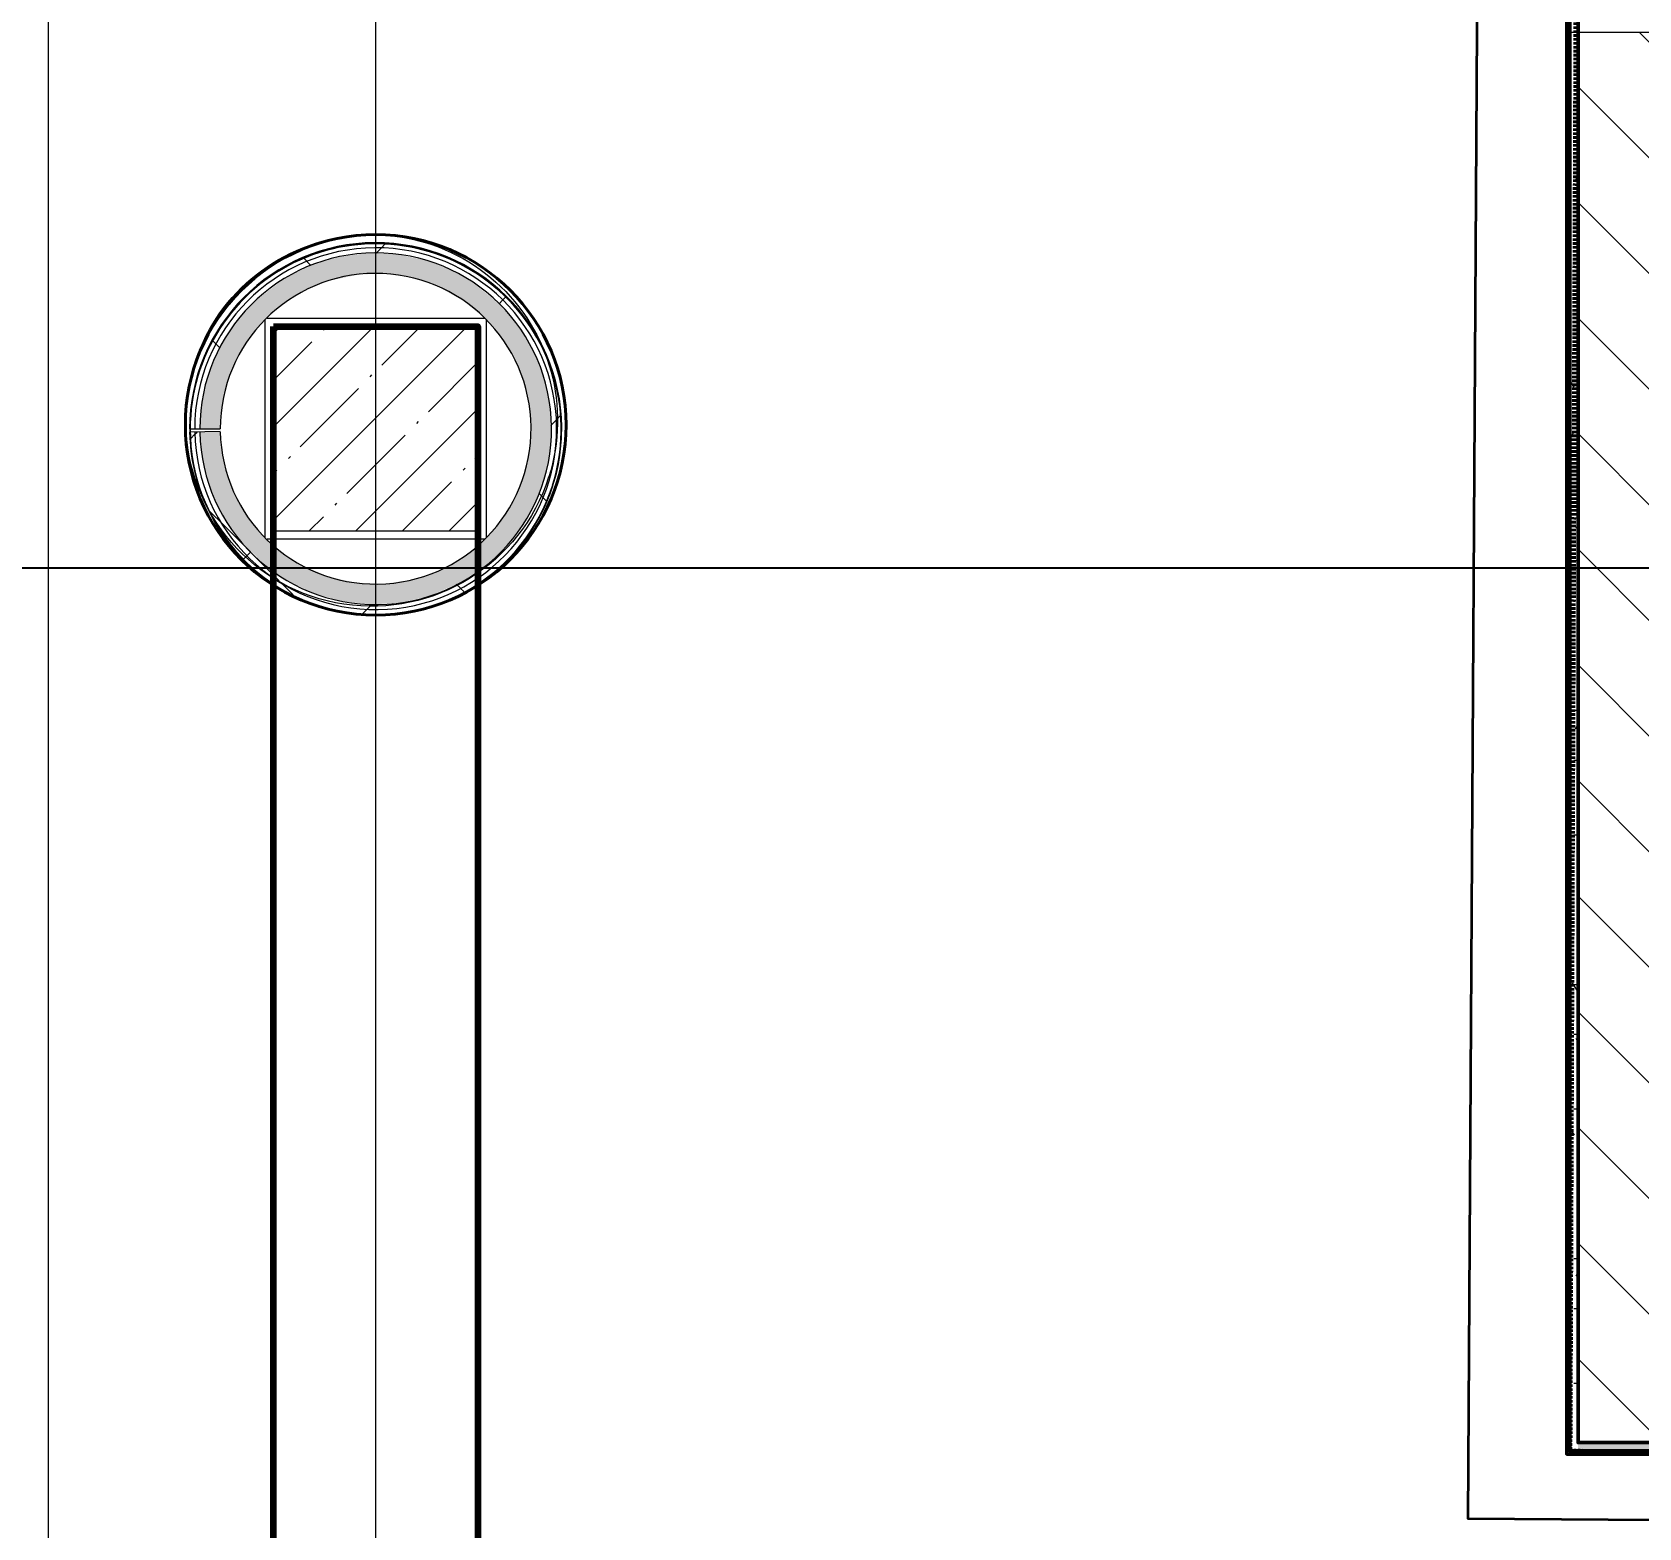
# Model space of a CAD drawing. Header units: millimetres. Extents: x -249154 to 415037, y -45458 to 354837.
# Drawn here: x 47685 to 51613, y 20175 to 23834 of the extents above; entities that cross this region are included whole.
import ezdxf

# ---------------------------------------------------------------- set-up
doc = ezdxf.new("R2010")
doc.units = ezdxf.units.MM
doc.linetypes.add('200_ШТРИХ__ш1_п0_6_', pattern=[320, 200, -120])
for name, color, linetype, lineweight in [('0) НЗ Ремонт штукатурка', 6, 'Continuous', 60), ('1) FK2', 82, 'Continuous', 50), ('2)3 штукатурка', 1, 'Continuous', 50), ('4.4) РВР ремонт Штукатурки', 160, 'зигзаг', 35), ('5.4) WD4', 5, 'Continuous', 40), ('5.5) Перег WD5', 3, 'Continuous', 60), ('839 штук откосы', 3, 'Continuous', 158), ('874 шпакл откосы', 5, 'Continuous', 158), ('A-AREA-BNDY', 7, 'Continuous', 5), ('A-FLOR', 7, 'Continuous', 9), ('A-WALL', 7, 'Continuous', 5), ('I-WALL', 7, 'Continuous', 5), ('S-COLS', 7, 'Continuous', 9), ('S-COLS-1', 7, 'Continuous', 5), ('Оси', 7, 'Continuous', 9)]:
    doc.layers.add(name, color=color, linetype=linetype, lineweight=lineweight)
for name, color, linetype, lineweight, true_color in [('1) FK10', 7, 'Continuous', 50, 0x11d2ff), ('A-WALL-1', 9, 'Continuous', 5, 0x808080), ('A-WALL-FNSH-1', 9, 'Continuous', 5, 0x808080)]:
    doc.layers.add(name, color=color, linetype=linetype, lineweight=lineweight, true_color=true_color)
doc.styles.add('ISOCPEUR_1', font='isocpeur.ttf', dxfattribs={"height": 350})
doc.linetypes.add('зигзаг', pattern='A,0.00254,-5.08,[131,ltypeshp.shx,S=5.08,R=0,X=-5.08,Y=0],-10.16,[131,ltypeshp.shx,S=5.08,R=180,X=5.08,Y=0],-5.08', length=20.32254)
doc.dimstyles.new('ISO-2_0_0_9К_Средний_округл2', dxfattribs={"dimscale": 304.8, "dimtxt": 199.196235, "dimasz": 0.492126, "dimexe": 0.393701, "dimexo": 0, "dimgap": 0, "dimtad": 1, "dimdec": 0, "dimrnd": 10, "dimzin": 0, "dimdsep": 46, "dimtxsty": 'ISOCPEUR_1', "dimblk1": 'OBLIQUE', "dimblk2": 'OBLIQUE', "dimsah": 1, "dimcen": 0.09, "dimdle": 0.393701, "dimazin": 0, "dimtfac": 1, "dimtdec": 4, "dimtix": 1, "dimtmove": 0, "dimatfit": 3, "dimfxl": 1, "dimtvp": 1, "dimtolj": 1, "dimtzin": 0, "dimarcsym": 2})
pattern_1 = [(0, (64.7, -136.06), (243.84, 60.96), [20.117, -162.763, 20.117, -162.763, -975.36]), (0, (64.7, -136.06), (243.84, 60.96), [-365.76, 20.117, -345.643, 20.117, -162.763, -426.72]), (0, (64.7, -136.06), (243.84, 60.96), [-914.4, 20.117, -101.803, 20.117, -284.683]), (120, (156.14, -105.58), (-174.71291, 180.691634), [20.117, -162.763, 20.117, -162.763, -975.36]), (120, (156.14, -105.58), (-174.71291, 180.691634), [-365.76, 20.117, -345.643, 20.117, -162.763, -426.72]), (120, (156.14, -105.58), (-174.71291, 180.691634), [-914.4, 20.117, -101.803, 20.117, -284.683]), (240, (186.62, 16.34), (-69.12709, -241.651634), [20.117, -162.763, 20.117, -162.763, -975.36]), (240, (186.62, 16.34), (-69.12709, -241.651634), [-365.76, 20.117, -345.643, 20.117, -162.763, -426.72]), (240, (186.62, 16.34), (-69.12709, -241.651634), [-914.4, 20.117, -101.803, 20.117, -284.683])]
pattern_2 = [(45, (64.7, -136.06), (-212.132, 212.132), []), (135, (64.7, -136.06), (-212.132, -212.132), [])]

# ---------------------------------------------------------------- blocks, each defined once
blk = doc.blocks.new('BSC_Колонна _Прямоугольная - 500х500-V89-Объем проектирования 1 этажа')
at = {"layer": 'S-COLS-1'}
h = blk.add_hatch(dxfattribs=at)
h.set_pattern_fill('FP_107', color=256, style=0, pattern_type=2)
h.set_pattern_definition([(45, (-48460, -23000), (-114.04925, 114.04925), []), (45, (-48345.95, -23000), (-114.04925, 114.04925), [201.613, -40.323, 6.706, -33.617])])
h.paths.add_polyline_path([(214.9, -250), (250, -250), (250, 250), (-250, 250), (-250, -250), (188.6, -250)])
for p, q in [((250, 250), (-250, 250)), ((-250, 250), (-250, -250)), ((250, -250), (250, 250)), ((-250, -250), (250, -250))]:
    blk.add_line(p, q, dxfattribs=at)
blk = doc.blocks.new('_Oblique')
at = {"color": 0, "linetype": 'ByBlock', "lineweight": -2}
blk.add_line((-0.5, -0.5), (0.5, 0.5), dxfattribs=at)
blk = doc.blocks.new('*D2064')
at = {"layer": '5.5) Перег WD5', "color": 0, "lineweight": -2, "transparency": 16777216}
for p, q in [((34274.7, 22501.5), (34274.7, 22643.4)), ((34604.7, 22501.5), (34604.7, 22643.4)), ((34154.7, 22523.4), (34604.7, 22523.4)), ((34604.7, 22523.4), (87153.3, 22523.4))]:
    blk.add_line(p, q, dxfattribs=at)
at = {"layer": 'Defpoints', "color": 0, "transparency": 16777216}
for p in [(34604.7, 22523.4), (34274.7, 22501.5), (34604.7, 22501.5)]:
    blk.add_point(p, dxfattribs=at)
at = {"layer": '5.5) Перег WD5', "color": 0, "lineweight": -2, "transparency": 16777216, "xscale": 304.8, "yscale": 304.8, "zscale": 304.8, "rotation": 180}
blk.add_blockref('_Oblique', (34274.7, 22523.4), dxfattribs=at)
at = {"layer": '5.5) Перег WD5', "color": 0, "lineweight": -2, "transparency": 16777216, "xscale": 304.8, "yscale": 304.8, "zscale": 304.8}
blk.add_blockref('_Oblique', (34604.7, 22523.4), dxfattribs=at)
at = {"layer": '5.5) Перег WD5', "color": 0, "lineweight": 25, "transparency": 16777216, "insert": (86593.3, 22990.1), "char_height": 350, "width": 455.087, "attachment_point": 1, "line_spacing_factor": 1.149209, "style": 'ISOCPEUR_1'}
blk.add_mtext('\\A1;330', dxfattribs=at)

msp = doc.modelspace()

# ---------------------------------------------------------------- hatches: boundary and pattern name
at = {"layer": 'I-WALL'}
h = msp.add_hatch(dxfattribs=at)
h.set_pattern_fill('FP_23', color=256, style=0, pattern_type=2)
h.set_pattern_definition([(135, (64.7, -136.06), (-141.42136, -141.42136), [])])
h.paths.add_polyline_path([(51464.7, 20383.9), (51664.7, 20383.9), (51664.7, 23833.9), (51464.7, 23833.9), (51464.7, 20385.6)])
h.paths.add_polyline_path([(51464.7, 24833.9), (51664.7, 24833.9), (51664.7, 25413.9), (51464.7, 25413.9), (51464.7, 25296.2)])
h.paths.add_polyline_path([(51464.7, 26363.9), (51664.7, 26363.9), (51664.7, 26763.9), (51464.7, 26763.9), (51464.7, 26369.9)])
h = msp.add_hatch(dxfattribs=at)
h.set_pattern_fill('FP_191', color=256, style=0, pattern_type=2)
h.set_pattern_definition(pattern_1)
h.paths.add_polyline_path([(51464.7, 20363.9), (51464.7, 23833.9), (51444.7, 23833.9), (51444.7, 20363.9)])
h.paths.add_polyline_path([(51464.7, 24833.9), (51464.7, 25383.9), (51456.7, 25383.9), (51456.7, 25413.9), (51444.7, 25413.9), (51444.7, 24833.9)])
h = msp.add_hatch(dxfattribs=at)
h.set_pattern_fill('FP_192', color=256, style=0, pattern_type=2)
h.set_pattern_definition(pattern_2)
h.paths.add_polyline_path([(48493.7, 22410), (48570.6, 22411.4), (48646.2, 22425.8), (48723.2, 22455.6), (48784.6, 22491.5), (48839, 22535.7), (48894.1, 22600.7), (48929.9, 22659.5), (48957.9, 22726.3), (48974.6, 22798.8), (48978.6, 22880.3), (48970.3, 22952.3), (48950.5, 23022.6), (48919.3, 23089.4), (48877.5, 23150.6), (48826.1, 23204.2), (48766.2, 23249.1), (48700.8, 23283.1), (48630.1, 23306.2), (48556.6, 23317.6), (48481.6, 23316.6), (48401.2, 23301.1), (48333.7, 23276.3), (48269.5, 23240), (48212.4, 23194.3), (48159, 23133.4), (48119.1, 23068.2), (48093.1, 23006.8), (48075.7, 22936.6), (48071.3, 22863.9), (48082.2, 22863.9), (48088.6, 22938.8), (48107.3, 23010.9), (48138.1, 23079.1), (48179.8, 23141.2), (48239.8, 23201.5), (48298.1, 23243.4), (48369.4, 23277.4), (48432.4, 23296.5), (48504.5, 23305.9), (48585.8, 23301.6), (48651.9, 23287.8), (48732, 23253.9), (48785.4, 23221.5), (48849.1, 23163.7), (48893.4, 23107.5), (48928.3, 23044.3), (48953.8, 22969), (48965.3, 22904.4), (48965.2, 22826.3), (48952.8, 22753.2), (48927.9, 22682.5), (48887.9, 22612.5), (48837.8, 22552.6), (48780.6, 22504.1), (48719.9, 22467.6), (48656.1, 22441.7), (48585.2, 22425.7), (48511.5, 22421.7), (48437.9, 22430), (48360.6, 22453.5), (48292.7, 22487.8), (48228.4, 22536.5), (48179.6, 22588.2), (48139.3, 22647.7), (48108.8, 22714.1), (48089.2, 22789.2), (48082.3, 22855.5), (48069.8, 22855.3), (48078, 22778.5), (48102.3, 22697.1), (48129.8, 22640.2), (48170.9, 22577.9), (48223.9, 22522.8), (48287.3, 22476.3), (48351.2, 22443.6), (48425, 22420.4), (48493.1, 22410.1)])
h.paths.add_polyline_path([(48095.4, 23008.8), (48095.4, 23011.2), (48095.5, 23009.2)])
h.paths.add_polyline_path([(48125.1, 23077), (48125.4, 23079.4), (48125.5, 23077.7)])
h.paths.add_polyline_path([(48165.5, 23139.4), (48166.2, 23141.7), (48166.2, 23140.2)])
h.paths.add_polyline_path([(48825.3, 23203.2), (48821.4, 23205), (48814.5, 23211.4)])
h.paths.add_polyline_path([(48764.6, 23248.3), (48760, 23249.5), (48763.1, 23249.1)])
h.paths.add_polyline_path([(48697.5, 23282.6), (48692.6, 23283.1), (48681.7, 23287.8)])
h = msp.add_hatch(dxfattribs=at)
h.set_pattern_fill('FP_192', color=256, style=0, pattern_type=2)
h.set_pattern_definition(pattern_2)
h.paths.add_polyline_path([(48512.3, 22421.6), (48594.1, 22427.5), (48659.9, 22442.6), (48739.7, 22478.2), (48792.2, 22511.4), (48854.5, 22570.1), (48897.8, 22627.2), (48931.6, 22691.1), (48954, 22756.9), (48966, 22830.7), (48964.2, 22911.3), (48947.5, 22991.3), (48920.2, 23060.4), (48889.4, 23114.6), (48833, 23180.2), (48776.5, 23226.9), (48712.3, 23263.9), (48648.3, 23288.5), (48565.7, 23303.6), (48496.3, 23304.9), (48421.1, 23293.5), (48358.2, 23273.9), (48287, 23236.6), (48223.9, 23187.4), (48174.6, 23133.4), (48135.3, 23073.1), (48106.2, 23006.8), (48088.4, 22936.6), (48082.2, 22863.9), (48094.7, 22863.9), (48101.4, 22938.5), (48121, 23010.9), (48153.1, 23079.1), (48197.1, 23141.2), (48239.8, 23186), (48310.1, 23235.5), (48362.9, 23262.3), (48432.4, 23283.9), (48504.5, 23293.5), (48578.6, 23290.4), (48651.9, 23274.4), (48721.5, 23245.7), (48785.4, 23205), (48833, 23163.7), (48879.1, 23107.5), (48919.3, 23032.6), (48939.9, 22975.9), (48952.8, 22901.5), (48952.8, 22827.4), (48940.9, 22756.9), (48918.4, 22691.1), (48883.7, 22627.2), (48837.8, 22569.4), (48774.7, 22515.1), (48713.3, 22478.4), (48644.6, 22451.9), (48585.2, 22438.2), (48512.3, 22434.1), (48429.2, 22445.5), (48366.1, 22464.7), (48298.7, 22498.8), (48237.9, 22544.7), (48194.8, 22588.2), (48153, 22647.7), (48121.7, 22714.1), (48102.3, 22783.4), (48094.8, 22855.7), (48082.3, 22855.5), (48090, 22781.1), (48110.4, 22708.6), (48143.1, 22640.2), (48194.8, 22570.5), (48246, 22521.2), (48309.6, 22478.2), (48370.6, 22449.5), (48440.4, 22429.7), (48511.5, 22421.7)])
msp.add_hatch(color=256, dxfattribs=at).paths.add_polyline_path([(48512.7, 22434.1), (48585.2, 22438.2), (48656.1, 22454.5), (48730.3, 22487), (48784.6, 22521.4), (48838.6, 22570.1), (48887.9, 22635), (48918.4, 22691.1), (48941.9, 22759.9), (48953.5, 22833.6), (48950.5, 22916.9), (48939.9, 22975.9), (48915.1, 23044.3), (48877.5, 23109.5), (48826.1, 23169.6), (48766.7, 23218.3), (48715.9, 23249.1), (48648.3, 23275.8), (48577.1, 23290.7), (48504.5, 23293.5), (48432.4, 23283.9), (48362.9, 23262.3), (48298.1, 23229.4), (48230.5, 23176.3), (48189.6, 23133.4), (48149, 23073.1), (48119.1, 23006.8), (48100.8, 22936.4), (48096.1, 22863.9), (48144.8, 22864.7), (48150.8, 22931.6), (48168.8, 22997.1), (48198.2, 23058.3), (48239.8, 23115.1), (48287, 23160.4), (48343.5, 23198), (48409.1, 23225.6), (48482.3, 23240.8), (48539.9, 23243.6), (48607.2, 23234.9), (48672, 23214.2), (48739.8, 23176.3), (48791.1, 23133.9), (48833, 23085.4), (48865.7, 23031.6), (48890.1, 22968.2), (48902.8, 22901.5), (48902.8, 22829.8), (48887.9, 22755.3), (48868.8, 22702.8), (48834.7, 22644.1), (48784.6, 22587.6), (48738, 22549.4), (48678.6, 22516.5), (48614.3, 22494.7), (48547.1, 22484.6), (48479.2, 22486.7), (48412.8, 22500.8), (48346.2, 22528.9), (48292.7, 22563), (48239.2, 22613.9), (48201.9, 22663.4), (48171.4, 22724), (48152.1, 22789.2), (48144.8, 22856.7), (48094.8, 22855.7), (48102.3, 22783.4), (48126.6, 22703.4), (48154.9, 22645.1), (48200.8, 22582.1), (48254.7, 22530.3), (48305.1, 22494.2), (48370.6, 22462.5), (48440.4, 22442.3), (48481.8, 22437.6)])
h = msp.add_hatch(color=256, dxfattribs=at)
h.paths.add_polyline_path([(48950.7, 23018.1), (48951.3, 23019.3), (48950.6, 23018.4)])
h.paths.add_polyline_path([(48919.5, 23085.7), (48919.3, 23087.8), (48919.4, 23085.9)])
h.paths.add_polyline_path([(48877.7, 23147.2), (48877.5, 23149), (48877.6, 23147.4)])
h = msp.add_hatch(color=256, dxfattribs=at)
h.paths.add_polyline_path([(48492.4, 22409.1), (48587, 22413.4), (48649.1, 22425.8), (48723.2, 22454.4), (48784.6, 22490.2), (48847.8, 22544.1), (48894.1, 22598.9), (48930.1, 22657.5), (48927.9, 22654.9), (48883.7, 22586.1), (48836.9, 22533.6), (48771.1, 22482.5), (48710.7, 22449.1), (48637.1, 22423.5), (48567.9, 22411), (48481.8, 22411.8), (48486.6, 22410)])
h.paths.add_polyline_path([(48417.9, 22420.7), (48417.6, 22421.8), (48337.1, 22450.4), (48274.7, 22484.6), (48219, 22527.4), (48163.8, 22588.2), (48125, 22647.7), (48127.9, 22641.4), (48170.5, 22578.2), (48223.9, 22522.3), (48287.3, 22475.6), (48348.4, 22443.7), (48417.9, 22420.7)])
h.paths.add_polyline_path([(48097.5, 22708.5), (48098.4, 22709), (48091.5, 22729.1), (48097.3, 22709)])
h.paths.add_polyline_path([(48078.1, 22780.7), (48079, 22781.1), (48078, 22781.1)])
h.paths.add_polyline_path([(48070.7, 22855.3), (48071.7, 22855.5), (48070.7, 22855.5)])
h = msp.add_hatch(dxfattribs=at)
h.set_pattern_fill('FP_191', color=256, style=0, pattern_type=2)
h.set_pattern_definition(pattern_1)
h.paths.add_polyline_path([(57994.7, 20363.9), (57994.7, 20383.9), (51464.7, 20383.9), (51464.7, 20363.9), (57974.7, 20363.9)])

# ---------------------------------------------------------------- linework, layer by layer
at = {"layer": '0) НЗ Ремонт штукатурка', "color": 4, "linetype": '200_ШТРИХ__ш1_п0_6_', "ltscale": 0.03}
msp.add_lwpolyline([(51464.7, 25383.9), (51444.7, 20363.9), (57966.7, 20283.9), (57966.7, 18663.9), (57414.7, 18663.9), (57414.7, 16897.7)], dxfattribs=at)
at = {"layer": '1) FK10'}
msp.add_lwpolyline([(57966.7, 20355.9), (51436.7, 20355.9), (51436.7, 25413.9)], dxfattribs=at)
at = {"layer": '1) FK2'}
msp.add_lwpolyline([(51464.7, 26273.9), (51464.7, 20383.9), (57966.7, 20383.9), (57966.7, 18663.9), (57414.7, 18663.9), (57414.7, 15695.7), (56640, 15695.7), (56640, 11763.9), (54834.7, 11783.9), (54834.7, 12163.9), (54179, 12163.9)], dxfattribs=at)
at = {"layer": '2)3 штукатурка'}
msp.add_lwpolyline([(51444.7, 25413.9), (51444.7, 20363.9), (57974.7, 20363.9), (57974.7, 20283.9)], dxfattribs=at)
at = {"layer": '4.4) РВР ремонт Штукатурки', "ltscale": 0.1}
msp.add_lwpolyline([(51232.1, 26273.9), (51194.7, 20198.1), (57834.3, 20150.9), (57837, 18778.7), (57295.5, 18778.7), (57295.5, 15817.7)], dxfattribs=at)
at = {"layer": '5.4) WD4'}
msp.add_circle((48524.7, 22873.3), 465.4, dxfattribs=at)
at = {"layer": '839 штук откосы', "ltscale": 0.5}
msp.add_lwpolyline([(48274.7, 23113.9), (48774.7, 23113.9), (48774.7, 16633.9), (48274.7, 16633.9)], close=True, dxfattribs=at)
at = {"layer": '874 шпакл откосы', "ltscale": 0.5}
msp.add_lwpolyline([(48274.7, 23113.9), (48774.7, 23113.9), (48774.7, 16633.9), (48274.7, 16633.9)], close=True, dxfattribs=at)
at = {"layer": 'A-AREA-BNDY', "flags": 128}
msp.add_lwpolyline([(48947.9, 22746, -0.000605), (48947.5, 22745, -0.850178), (48060.3, 22878.8, -0.00357), (48060.3, 22885.3, -0.001199), (48060.3, 22887.5, -1.163466)], format="xyb", close=True, dxfattribs=at)
at = {"layer": 'A-FLOR'}
for p, q in [((48254.7, 22598.1), (48254.7, 23129.4)), ((48259.4, 23133.9), (48791.1, 23133.9)), ((48794.7, 23129.9), (48794.7, 22597.3)), ((48791.9, 22593.9), (48259.2, 22593.9)), ((48274.7, 22579.6), (48274.7, 22613.9)), ((48274.7, 22613.9), (48774.7, 22613.9)), ((48774.7, 22613.9), (48774.7, 22579.5)), ((48274.7, 17263.8), (48274.7, 22483.5)), ((48774.7, 22483.4), (48774.7, 17263.9))]:
    msp.add_line(p, q, dxfattribs=at)
at = {"layer": 'A-WALL'}
for p, q in [((51444.7, 23833.9), (55914.7, 23833.9)), ((57974.7, 20363.9), (51444.7, 20363.9)), ((51464.7, 20383.9), (57994.7, 20383.9))]:
    msp.add_line(p, q, dxfattribs=at)
for radius in [442.5, 430]:
    msp.add_arc((48524.7, 22863.9), radius, 181.0922, 180, dxfattribs=at)
at = {"layer": 'A-WALL-1'}
for p, q in [((51444.7, 23833.9), (51444.7, 20363.9)), ((51464.7, 23833.9), (51464.7, 20383.9)), ((48069.7, 22863.9), (48144.7, 22863.9)), ((48144.8, 22856.7), (48069.8, 22855.3))]:
    msp.add_line(p, q, dxfattribs=at)
for radius in [455, 380]:
    msp.add_arc((48524.7, 22863.9), radius, 181.0922, 180, dxfattribs=at)
at = {"layer": 'A-WALL-FNSH-1'}
for p, q in [((51444.7, 23833.9), (51436.7, 23833.9)), ((51436.7, 23833.9), (51436.7, 20355.9)), ((48957.7, 22724.3), (48956.8, 22724.6)), ((48957.1, 22725.7), (48958.1, 22725.4)), ((51436.7, 20355.9), (57966.7, 20355.9))]:
    msp.add_line(p, q, dxfattribs=at)
for radius, start, end in [(454.6, 342.4417, 179.9986), (453.6, 342.4417, 179.9986), (454.6, 180, 342.3016), (453.6, 180, 342.3016)]:
    msp.add_arc((48524.7, 22862.5), radius, start, end, dxfattribs=at)
at = {"layer": 'I-WALL'}
for p, q in [((51444.7, 23833.9), (51444.7, 24833.9)), ((51464.7, 23833.9), (51464.7, 24833.9))]:
    msp.add_line(p, q, dxfattribs=at)
at = {"layer": 'Оси'}
for points in [[(47724.7, -2042.3), (47724.7, 2957.7), (47724.7, 22262), (47724.7, 27262)], [(49080, -2042.3), (49080, -1322.8), (48524.7, -759.5), (48524.7, 4240.5), (48524.7, 22262), (48524.7, 27262)]]:
    msp.add_lwpolyline(points, dxfattribs=at)

# ---------------------------------------------------------------- block references
at = {"layer": 'S-COLS'}
msp.add_blockref('BSC_Колонна _Прямоугольная - 500х500-V89-Объем проектирования 1 этажа', (48524.7, 22863.9), dxfattribs=at)

# ---------------------------------------------------------------- dimensions: what is measured, and where the dimension line sits
at = {"layer": '5.5) Перег WD5', "color": 18, "lineweight": 25, "true_color": 0x000000}
dim = msp.add_linear_dim(base=(34604.7, 22523.4), p1=(34274.7, 22501.5), p2=(34604.7, 22501.5), dimstyle='ISO-2_0_0_9К_Средний_округл2', override={"dimasz": 1, "dimpost": '<>', "dimtxsty": 'ISOCPEUR_1', "dimfxl": 330}, dxfattribs=at)
dim.commit()
dim.dimension.update_dxf_attribs({"geometry": '*D2064', "text_midpoint": (86820.8, 22523.4), "dimtype": 160})

doc.saveas('drawing.dxf')
